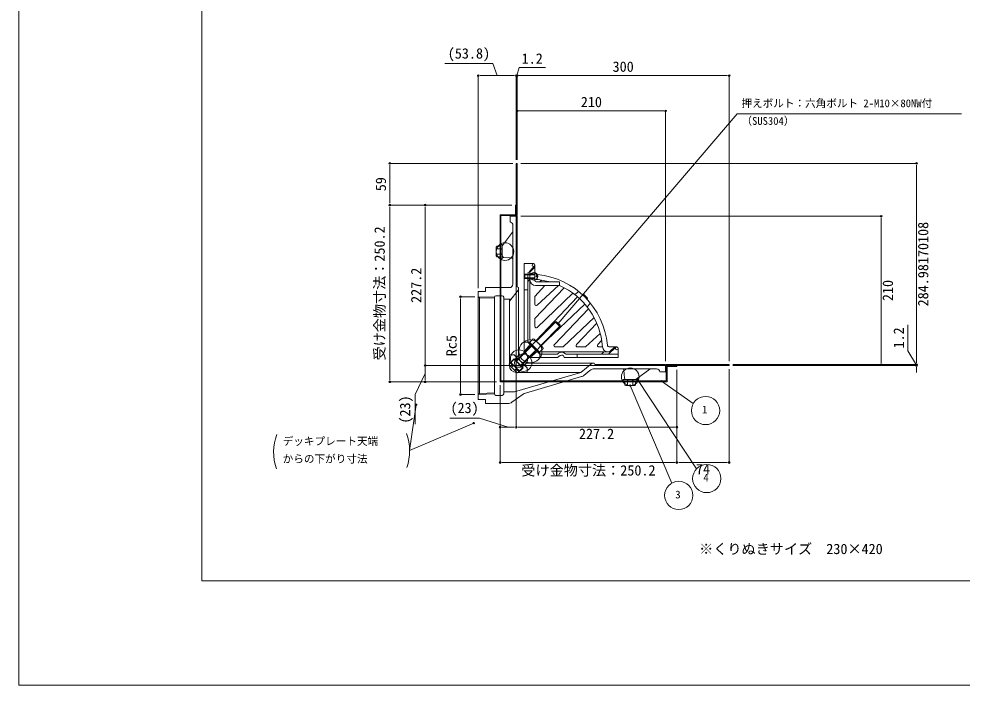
# Model space of a CAD drawing. Units: millimetres, scale not verified. Extents: x -1380 to 1380, y -955 to 955.
# Drawn here: x -1380 to -46, y -955 to -12 of the extents above; entities that cross this region are included whole.
import ezdxf
from ezdxf.enums import TextEntityAlignment as Align

# ---------------------------------------------------------------- set-up
doc = ezdxf.new("R2010")
doc.units = ezdxf.units.MM
doc.header["$LTSCALE"] = 3
doc.linetypes.add('USER1', pattern=[2, 1.25, -0.25, 0.25, -0.25])
doc.linetypes.add('USER2', pattern=[0.375, 0.25, -0.125])
for name, color, linetype, lineweight in [('0-0_0', 7, 'Continuous', 15), ('0-2_L-2', 7, 'Continuous', 18), ('0-3_L-1', 7, 'Continuous', 18), ('0-4_L-5', 2, 'USER1', 18), ('0-5_L-3', 7, 'Continuous', 18), ('0-7_WAKU', 7, 'Continuous', 18), ('0-8_MOJI', 7, 'Continuous', 18), ('0-9_SUNPO', 7, 'Continuous', 18)]:
    doc.layers.add(name, color=color, linetype=linetype, lineweight=lineweight)
doc.styles.add('ＭＳ ゴシック', font='')
doc.styles.get('ＭＳ ゴシック').set_extended_font_data('MS Gothic')

# ---------------------------------------------------------------- blocks, each defined once
blk = doc.blocks.new('_DOT')
at = {"layer": '0-0_0'}
for p, q in [((-0.5, 0), (-1, 0)), ((0.25, 0), (-0.25, 0))]:
    blk.add_line(p, q, dxfattribs=at)
blk.add_circle((0, 0), 0.25, dxfattribs=at)
blk = doc.blocks.new('_DOTSMALL')
at = {"layer": '0-0_0'}
blk.add_line((0.0625, 0), (-0.0625, 0), dxfattribs=at)
blk.add_circle((0, 0), 0.0625, dxfattribs=at)

msp = doc.modelspace()

# ---------------------------------------------------------------- linework, layer by layer
at = {"layer": '0-0_0'}
msp.add_line((-817.849, -556.934), (-818.12, -558.79), dxfattribs=at)
at = {"layer": '0-0_0', "lineweight": 18}
msp.add_lwpolyline([(-1121.48, -807.392), (1121.02, -807.392), (1121.02, 687.608), (-1121.48, 687.608)], close=True, dxfattribs=at)
at = {"layer": '0-0_0'}
msp.add_circle((-817.985, -557.862), 0.938, dxfattribs=at)
at = {"layer": '0-2_L-2'}
for p, q in [((-675.31, -291.192), (-675.31, -391.192)), ((-681.31, -304.091), (-681.31, -387.192)), ((-695.91, -332.659), (-681.71, -313.725)), ((-699.51, -336.192), (-698.31, -336.192)), ((-699.51, -346.192), (-698.31, -346.192)), ((-696.31, -347.321), (-696.31, -333.859)), ((-694.443, -349.316), (-683.177, -350.068)), ((-686.31, -392.192), (-720.31, -392.192)), ((-699.51, -387.192), (-698.31, -387.192)), ((-673.31, -392.192), (-675.31, -391.192)), ((-673.31, -395.192), (-673.31, -489.192)), ((-707.31, -405.696), (-730.31, -404.977)), ((-728.81, -406.525), (-728.81, -541.859)), ((-707.31, -405.692), (-707.31, -542.692)), ((-696.31, -403.692), (-705.31, -403.692)), ((-694.31, -542.692), (-694.31, -405.692)), ((-686.31, -408.692), (-694.31, -408.692)), ((-686.31, -408.692), (-686.31, -502.192)), ((-686.31, -408.692), (-684.279, -408.692)), ((-679.714, -487.21), (-686.329, -487.21)), ((-674.764, -492.16), (-679.714, -487.21)), ((-674.764, -492.16), (-677.592, -494.988)), ((-674.764, -492.16), (-666.278, -500.645)), ((-686.077, -502.06), (-676.178, -511.959)), ((-681.128, -502.767), (-685.37, -498.524)), ((-681.128, -502.767), (-683.249, -504.888)), ((-676.885, -507.009), (-679.006, -509.131)), ((-669.107, -503.474), (-677.592, -494.988)), ((-676.885, -507.009), (-672.642, -511.252)), ((-673.35, -511.959), (-666.986, -505.595)), ((-666.278, -500.645), (-669.107, -503.474)), ((-666.986, -505.595), (-669.107, -503.474)), ((-666.278, -500.645), (-661.329, -505.595)), ((-569.31, -499.192), (-663.31, -499.192)), ((-661.329, -505.595), (-661.329, -512.192)), ((-566.31, -499.192), (-565.31, -501.192)), ((-465.31, -501.192), (-565.31, -501.192)), ((-585.31, -512.192), (-676.31, -512.192)), ((-663.675, -541.369), (-584.399, -518.177)), ((-572.397, -509.431), (-580.901, -516.34)), ((-478.209, -507.192), (-566.091, -507.192)), ((-523.435, -520.325), (-524.186, -509.059)), ((-506.777, -521.792), (-487.844, -507.592)), ((-593.11, -524.192), (-593.11, -525.392)), ((-521.439, -522.192), (-507.977, -522.192)), ((-520.31, -524.192), (-520.31, -525.392)), ((-510.31, -524.192), (-510.31, -525.392)), ((-707.31, -542.688), (-730.31, -543.407)), ((-705.31, -544.692), (-696.31, -544.692)), ((-666.695, -542.841), (-682.698, -554.318)), ((-720.31, -556.192), (-688.526, -556.192))]:
    msp.add_line(p, q, dxfattribs=at)
msp.add_lwpolyline([(-698.31, -524.192), (-698.31, -290.192), (-676.51, -290.192), (-676.51, -275.192), (-677.71, -275.192), (-677.71, -288.992), (-699.51, -288.992), (-699.51, -525.392), (-463.11, -525.392), (-463.11, -503.592), (-449.31, -503.592), (-449.31, -502.392), (-464.31, -502.392), (-464.31, -524.192)], close=True, dxfattribs=at)
for points in [[(-675.31, -291.192), (-685.31, -291.192), (-685.31, -299.192)], [(-720.31, -392.192), (-720.31, -397.692), (-730.31, -397.692), (-730.31, -550.692)], [(-673.31, -392.192), (-673.31, -395.192), (-686.31, -411.192)], [(-707.31, -407.196), (-728.81, -406.525), (-730.31, -404.977)], [(-677.592, -494.988), (-679.714, -492.867), (-686.077, -499.231)], [(-566.31, -499.192), (-569.31, -499.192), (-585.31, -512.192)], [(-465.31, -501.192), (-465.31, -511.192), (-473.31, -511.192)], [(-694.31, -539.692), (-679.31, -539.692), (-585.31, -512.192)], [(-730.31, -543.407), (-728.81, -541.859), (-707.31, -541.188)], [(-720.31, -556.192), (-720.31, -550.692), (-730.31, -550.692)]]:
    msp.add_lwpolyline(points, dxfattribs=at)
for centre, radius, start, end in [((-686.31, -304.091), 5, 0, 78.46304), ((-683.31, -312.525), 2, 323.1301, 0), ((-694.31, -333.859), 2, 143.1301, 180), ((-694.31, -347.321), 2, 180, 266.18593), ((-683.31, -352.063), 2, 0, 86.18593), ((-686.31, -387.192), 5, 270, 0), ((-705.31, -405.692), 2, 90, 180), ((-696.31, -405.692), 2, 0, 90), ((-663.31, -489.192), 10, 180, 270), ((-684.663, -500.645), 2, 135, 225), ((-676.31, -502.192), 10, 180, 270), ((-674.764, -510.545), 2, 225, 315), ((-587.207, -508.579), 10, 286.30701, 309.09386), ((-566.091, -517.192), 10, 90, 129.09386), ((-526.182, -509.192), 2, 3.81407, 90), ((-521.439, -520.192), 2, 183.81407, 270), ((-486.644, -509.192), 2, 90, 126.8699), ((-478.209, -512.192), 5, 11.53696, 90), ((-507.977, -520.192), 2, 270, 306.8699), ((-705.31, -542.692), 2, 180, 270), ((-696.31, -542.692), 2, 270, 0), ((-660.867, -550.967), 10, 106.30701, 125.64857), ((-688.526, -546.192), 10, 270, 305.64857)]:
    msp.add_arc(centre, radius, start, end, dxfattribs=at)
at = {"layer": '0-3_L-1'}
for p, q in [((-665.31, -358.192), (-665.31, -479.192)), ((-665.31, -358.192), (-652.31, -358.192)), ((-650.31, -360.192), (-650.31, -363.192)), ((-657.31, -370.441), (-650.31, -363.192)), ((-657.31, -465.435), (-657.31, -370.441)), ((-657.31, -372.692), (-650.31, -372.692)), ((-650.31, -363.192), (-650.31, -382.192)), ((-660.31, -383.524), (-660.31, -469.221)), ((-657.31, -379.692), (-650.31, -379.692)), ((-648.31, -384.192), (-615.203, -384.192)), ((-640.473, -381.577), (-643.549, -384.192)), ((-631.718, -384.192), (-631.153, -383.569)), ((-615.203, -384.192), (-615.203, -389.192)), ((-665.31, -395.192), (-660.31, -395.192)), ((-650.31, -404.689), (-636.253, -389.192)), ((-608.794, -392.334), (-650.31, -436.083)), ((-649.31, -389.192), (-615.203, -389.192)), ((-617.07, -389.192), (-646.943, -417.168)), ((-596.357, -400.164), (-646.927, -448.593)), ((-588.087, -397.705), (-593.856, -402.06)), ((-650.31, -404.689), (-650.31, -415.709)), ((-648.334, -467.056), (-589.834, -405.372)), ((-641.174, -474.216), (-579.49, -415.716)), ((-574.282, -422.239), (-622.712, -472.809)), ((-571.823, -413.968), (-576.178, -419.737)), ((-650.31, -436.083), (-650.31, -447.149)), ((-566.453, -434.675), (-610.201, -476.192)), ((-562.752, -442.355), (-591.287, -472.825)), ((-578.807, -476.192), (-557.687, -457.034)), ((-555.696, -466.355), (-561.257, -472.897)), ((-656.775, -472.757), (-664.902, -482.298)), ((-621.267, -476.192), (-610.201, -476.192)), ((-578.807, -476.192), (-589.827, -476.192)), ((-554.536, -476.192), (-559.733, -476.192)), ((-535.552, -476.624), (-546.178, -486.192)), ((-534.31, -476.192), (-537.31, -476.192)), ((-532.31, -491.192), (-532.31, -478.192)), ((-646.875, -482.656), (-656.416, -490.783)), ((-653.31, -491.192), (-618.31, -491.192)), ((-643.34, -486.192), (-618.206, -486.192)), ((-639.553, -483.192), (-546.599, -483.192)), ((-618.31, -491.192), (-614.352, -488.349)), ((-618.206, -486.192), (-616.685, -485.1)), ((-607.923, -491.192), (-532.31, -491.192)), ((-606.29, -486.192), (-532.31, -486.192)), ((-590.31, -491.192), (-590.31, -486.192))]:
    msp.add_line(p, q, dxfattribs=at)
at = {"layer": '0-3_L-1', "linetype": 'USER2'}
for p in [(-657.31, -368.728), (-660.31, -383.524)]:
    msp.add_line(p, (-660.31, -372.06), dxfattribs=at)
at = {"layer": '0-3_L-1'}
for points in [[(-676.51, -290.192), (-675.31, -290.192), (-675.31, -216.21), (-676.51, -216.21)], [(-464.31, -502.392), (-375.31, -502.392), (-375.31, -501.192), (-464.31, -501.192)]]:
    msp.add_lwpolyline(points, close=True, dxfattribs=at)
for points in [[(-650.742, -361.433), (-657.31, -368.728), (-657.31, -380.192), (-660.31, -383.524)], [(-582.776, -402.293), (-581.347, -401.572), (-575.69, -407.229), (-576.412, -408.657)], [(-665.31, -469.221), (-660.31, -469.221), (-643.34, -486.192), (-643.34, -491.192)], [(-546.599, -483.192), (-544.559, -483.192), (-537.31, -476.192), (-544.754, -476.192)], [(-542.846, -483.192), (-552.846, -483.192), (-556.178, -486.192)]]:
    msp.add_lwpolyline(points, dxfattribs=at)
for centre in [(-652.31, -360.192), (-534.31, -478.192)]:
    msp.add_circle(centre, 2, dxfattribs=at)
for centre, radius, start, end in [((-657.31, -483.192), 110, 89.98349, 90), ((-647.31, -370.635), 3, 180, 183.01338), ((-649.31, -381.192), 8, 180, 270), ((-648.31, -382.192), 2, 180, 270), ((-657.31, -483.192), 103, 73.97992, 84.96006), ((-657.31, -483.192), 110, 5.07706, 84.46272), ((-657.31, -483.192), 103, 4.13301, 65.87016), ((-648.31, -415.709), 2, 180, 313.12216), ((-648.31, -447.149), 2, 180, 313.76176), ((-653.31, -479.192), 12, 180, 270), ((-621.267, -474.192), 2, 136.23824, 270), ((-589.827, -474.192), 2, 136.87784, 270), ((-559.733, -474.192), 2, 139.63437, 270), ((-546.599, -475.192), 8, 184.13301, 270), ((-544.754, -473.192), 3, 185.07706, 270), ((-612.31, -491.192), 7.5, 44.90087, 125.68533), ((-612.31, -491.192), 3.5, 12.83959, 125.68533), ((-607.923, -490.192), 1, 192.83959, 270), ((-606.29, -485.192), 1, 224.90087, 270)]:
    msp.add_arc(centre, radius, start, end, dxfattribs=at)
at = {"layer": '0-4_L-5'}
for p in [(-676.51, -290.192), (-464.31, -502.392)]:
    msp.add_line(p, (-676.51, -502.392), dxfattribs=at)
at = {"layer": '0-5_L-3'}
for p, q in [((-704.433, -337.439), (-705.01, -334.692)), ((-705.01, -347.692), (-704.433, -344.945)), ((-704.433, -337.439), (-699.51, -337.439)), ((-704.433, -344.945), (-699.51, -344.945)), ((-699.51, -337.192), (-696.31, -337.192)), ((-696.31, -345.192), (-699.51, -345.192)), ((-664.31, -373.017), (-664.31, -379.367)), ((-650.31, -370.792), (-650.31, -381.592)), ((-665.31, -374.017), (-650.31, -374.017)), ((-665.31, -378.367), (-650.31, -378.367)), ((-620.556, -440.497), (-648.007, -467.949)), ((-614.616, -446.437), (-642.067, -473.888)), ((-621.687, -440.497), (-614.616, -447.569)), ((-649.044, -467.985), (-651.047, -464.908)), ((-655.361, -474.171), (-677.195, -496.005)), ((-654.795, -474.737), (-676.629, -496.571)), ((-655.537, -473.994), (-654.406, -472.863)), ((-649.044, -467.985), (-654.164, -473.105)), ((-648.113, -481.419), (-646.981, -480.288)), ((-647.224, -480.045), (-642.104, -474.925)), ((-639.027, -476.929), (-642.104, -474.925)), ((-648.855, -480.677), (-670.689, -502.511)), ((-670.124, -503.076), (-648.29, -481.242)), ((-519.063, -530.315), (-521.81, -530.892)), ((-519.31, -525.392), (-519.31, -522.192)), ((-519.063, -530.315), (-519.063, -525.392)), ((-511.558, -530.315), (-511.558, -525.392)), ((-508.81, -530.892), (-511.558, -530.315)), ((-511.31, -522.192), (-511.31, -525.392))]:
    msp.add_line(p, q, dxfattribs=at)
at = {"layer": '0-5_L-3', "color": 6}
for p, q in [((-696.31, -337.892), (-699.51, -337.892)), ((-696.31, -344.492), (-699.51, -344.492)), ((-518.61, -522.192), (-518.61, -525.392)), ((-512.01, -522.192), (-512.01, -525.392))]:
    msp.add_line(p, q, dxfattribs=at)
at = {"layer": '0-5_L-3'}
for points in [[(-698.31, -351.192), (-698.31, -331.192), (-696.31, -331.192), (-696.31, -351.192)], [(-699.51, -348.692), (-704.433, -348.692), (-705.01, -347.692), (-705.01, -334.692), (-704.433, -333.692), (-699.51, -333.692)], [(-639.027, -476.929), (-651.047, -464.908), (-652.514, -464.515), (-657.634, -469.635), (-643.754, -483.516), (-638.634, -478.396)], [(-642.916, -484.354), (-644.047, -485.485), (-659.603, -469.929), (-658.472, -468.797)], [(-667.649, -505.551), (-679.67, -493.53), (-684.322, -498.183), (-672.302, -510.204)], [(-505.31, -524.192), (-525.31, -524.192), (-525.31, -522.192), (-505.31, -522.192)], [(-507.81, -525.392), (-507.81, -530.315), (-508.81, -530.892), (-521.81, -530.892), (-522.81, -530.315), (-522.81, -525.392)]]:
    msp.add_lwpolyline(points, close=True, dxfattribs=at)
for points in [[(-650.31, -373.017), (-664.31, -373.017), (-665.31, -374.017), (-665.31, -378.367), (-664.31, -379.367), (-650.31, -379.367)], [(-646.157, -376.912), (-648.41, -376.912), (-648.41, -375.472), (-646.157, -375.472), (-650.31, -370.792)], [(-641.501, -474.454), (-614.616, -447.569), (-614.616, -445.447), (-619.566, -440.497), (-621.687, -440.497), (-648.572, -467.383)]]:
    msp.add_lwpolyline(points, dxfattribs=at)
for centre, radius in [((-692.525, -341.192), 12.485), ((-651.682, -376.192), 5.571), ((-656.521, -482.402), 16.241), ((-672.637, -492.508), 12.276), ((-666.627, -498.519), 12.276), ((-515.31, -518.407), 12.485)]:
    msp.add_circle(centre, radius, dxfattribs=at)
at = {"layer": '0-7_WAKU'}
msp.add_lwpolyline([(-1380.23, -954.892), (1379.77, -954.892), (1379.77, 955.108), (-1380.23, 955.108)], close=True, dxfattribs=at)
at = {"layer": '0-9_SUNPO'}
for p, q in [((-730.31, -392.692), (-730.31, -92.067)), ((-725.31, -92.067), (-681.51, -92.067)), ((-681.51, -92.067), (-686.51, -92.067)), ((-676.51, -128.611), (-676.51, -92.067)), ((-676.51, -92.067), (-675.31, -92.067)), ((-676.51, -92.067), (-675.31, -92.067)), ((-676.51, -211.21), (-676.51, -92.067)), ((-675.31, -211.21), (-675.31, -92.067)), ((-675.31, -211.21), (-675.31, -92.067)), ((-380.31, -92.067), (-670.31, -92.067)), ((-670.31, -92.067), (-665.31, -92.067)), ((-375.31, -496.192), (-375.31, -92.067)), ((-675.31, -211.21), (-675.31, -142.067)), ((-470.31, -142.067), (-670.31, -142.067)), ((-617.091, -442.972), (-363.972, -146.275)), ((-465.31, -496.192), (-465.31, -142.067)), ((-363.972, -146.275), (-46.649, -146.275)), ((-681.51, -216.21), (-855.485, -216.21)), ((-855.485, -270.192), (-855.485, -221.21)), ((-670.31, -216.21), (-110.317, -216.21)), ((-110.317, -221.21), (-110.317, -496.192)), ((-682.71, -275.192), (-855.485, -275.192)), ((-682.71, -275.192), (-855.485, -275.192)), ((-855.485, -520.392), (-855.485, -280.192)), ((-682.71, -275.192), (-805.485, -275.192)), ((-805.485, -497.392), (-805.485, -280.192)), ((-676.51, -273.992), (-676.51, -589.78)), ((-676.51, -273.992), (-676.51, -589.78)), ((-670.31, -291.192), (-160.317, -291.192)), ((-160.317, -296.192), (-160.317, -496.192)), ((-735.31, -404.977), (-755.485, -404.977)), ((-755.485, -409.977), (-755.485, -538.407)), ((-110.317, -496.192), (-110.317, -491.192)), ((-448.11, -502.392), (-805.485, -502.392)), ((-448.11, -502.392), (-805.485, -502.392)), ((-370.31, -501.192), (-160.317, -501.192)), ((-370.31, -501.192), (-110.317, -501.192)), ((-370.31, -501.192), (-110.317, -501.192)), ((-370.31, -502.392), (-110.317, -502.392)), ((-110.317, -501.192), (-110.317, -502.392)), ((-110.317, -501.192), (-110.317, -502.392)), ((-805.485, -507.392), (-805.485, -520.392)), ((-449.31, -508.592), (-449.31, -639.78)), ((-449.31, -508.592), (-449.31, -639.78)), ((-449.31, -508.592), (-449.31, -589.78)), ((-375.31, -507.392), (-375.31, -639.78)), ((-110.317, -507.392), (-110.317, -512.392)), ((-704.51, -525.392), (-855.485, -525.392)), ((-704.51, -525.392), (-805.485, -525.392)), ((-699.51, -530.392), (-699.51, -639.78)), ((-699.51, -530.392), (-699.51, -589.78)), ((-515.31, -530.892), (-456.313, -668.84)), ((-505.31, -522.392), (-421.755, -648.849)), ((-471.216, -524.592), (-426.123, -556.09)), ((-735.31, -543.407), (-755.485, -543.407)), ((-817.985, -557.862), (-827.452, -622.708)), ((-736.781, -583.964), (-827.452, -622.708)), ((-681.51, -589.78), (-694.51, -589.78)), ((-671.51, -589.78), (-454.31, -589.78)), ((-454.31, -639.78), (-694.51, -639.78)), ((-380.31, -639.78), (-444.31, -639.78))]:
    msp.add_line(p, q, dxfattribs=at)
for points in [[(-703.41, -92.067), (-709.527, -74.987), (-777.416, -74.987)], [(-675.91, -92.067), (-672.46, -80.567), (-635.435, -80.567)], [(-110.317, -501.792), (-122.817, -481.864), (-122.817, -444.839)], [(-805.485, -513.892), (-819.548, -543.654), (-819.548, -585.553)], [(-688.01, -589.78), (-728.644, -576.806), (-770.542, -576.806)]]:
    msp.add_lwpolyline(points, dxfattribs=at)
for centre in [(-408.834, -566.144), (-407.052, -662.408), (-446.662, -686.357)]:
    msp.add_circle(centre, 20, dxfattribs=at)
for centre, start, end in [((-947.331, -625.094), 159.84283, 198.83066), ((-899.975, -623.547), 341.16934, 20.15717)]:
    msp.add_arc(centre, 72.528, start, end, dxfattribs=at)

# ---------------------------------------------------------------- block references
for name, p, xscale, yscale, rotation in [('_DOT', (-730.31, -92.067), 5, 5, 180), ('_DOT', (-675.31, -92.067), 5, 5, 180), ('_DOT', (-675.31, -92.067), 5, 5, 180), ('_DOT', (-675.31, -142.067), 5, 5, 180), ('_DOT', (-855.485, -216.21), 5, 5, 90), ('_DOT', (-110.317, -216.21), 5, 5, 90), ('_DOT', (-855.485, -275.192), 5, 5, 270), ('_DOT', (-855.485, -275.192), 5, 5, 90), ('_DOT', (-805.485, -275.192), 5, 5, 90), ('_DOT', (-160.317, -291.192), 5, 5, 90), ('_DOT', (-755.485, -404.977), 5, 5, 90), ('_DOTSMALL', (-617.091, -442.972), 15, 15, 229.53179), ('_DOT', (-805.485, -502.392), 5, 5, 270), ('_DOT', (-805.485, -502.392), 5, 5, 90), ('_DOT', (-160.317, -501.192), 5, 5, 270), ('_DOT', (-110.317, -501.192), 5, 5, 270), ('_DOT', (-110.317, -501.192), 5, 5, 270), ('_DOT', (-110.317, -502.392), 5, 5, 90), ('_DOT', (-855.485, -525.392), 5, 5, 270), ('_DOT', (-805.485, -525.392), 5, 5, 270), ('_DOTSMALL', (-515.31, -530.892), 15, 15, 113.15528), ('_DOTSMALL', (-505.31, -522.392), 15, 15, 123.4545), ('_DOTSMALL', (-471.216, -524.592), 15, 15, 145.06475), ('_DOT', (-755.485, -543.407), 5, 5, 270), ('_DOTSMALL', (-736.781, -583.964), 15, 15, 23.13718), ('_DOT', (-699.51, -589.78), 5, 5, 180), ('_DOT', (-676.51, -589.78), 5, 5, 180), ('_DOT', (-699.51, -639.78), 5, 5, 180), ('_DOT', (-449.31, -639.78), 5, 5, 180)]:
    msp.add_blockref(name, p, dxfattribs=dict(at, xscale=xscale, yscale=yscale, rotation=rotation))
at = {"layer": '0-9_SUNPO', "xscale": 5, "yscale": 5}
for p in [(-676.51, -92.067), (-676.51, -92.067), (-375.31, -92.067), (-465.31, -142.067), (-676.51, -589.78), (-449.31, -589.78), (-449.31, -639.78), (-375.31, -639.78)]:
    msp.add_blockref('_DOT', p, dxfattribs=at)

# ---------------------------------------------------------------- texts
at = {"layer": '0-8_MOJI', "style": 'ＭＳ ゴシック'}
for s, height, p in [('押えボルト：六角ボルト 2-M10×80NW付 ', 11, (-358.04, -140.029)), ('（SUS304）', 11, (-358.04, -165.029)), ('デッキプレート天端 ', 11, (-1007.006, -618.343)), ('からの下がり寸法 ', 11, (-1007.006, -643.343)), ('※くりぬきサイズ\u3000230×420', 14.66, (-417.926, -773.782))]:
    msp.add_text(s, height=height, dxfattribs=at).set_placement(p, align=Align.BOTTOM_LEFT)
at = {"layer": '0-9_SUNPO', "style": 'ＭＳ ゴシック'}
for s, height, p in [('(53.8)', 14.66, (-773.471, -72.312)), ('1.2', 14.66, (-668.948, -79.567)), ('300', 14.66, (-540.31, -91.067)), ('210', 14.66, (-585.31, -141.067)), ('(23)', 14.66, (-769.593, -574.13)), ('1', 11, (-413.707, -573.644)), ('227.2', 14.66, (-587.91, -610.78)), ('受け金物寸法：250.2', 14.66, (-669.41, -662.557)), ('74', 14.66, (-422.31, -660.78)), ('4', 11, (-411.925, -669.908)), ('3', 11, (-451.535, -693.857))]:
    msp.add_text(s, height=height, dxfattribs=at).set_placement(p, align=Align.BOTTOM_LEFT)
for s, p in [('59', (-856.485, -255.701)), ('受け金物寸法：250.2', (-858.261, -495.292)), ('284.98170108', (-89.317, -418.701)), ('227.2', (-806.485, -413.792)), ('210', (-139.317, -411.192)), ('1.2', (-123.817, -478.351)), ('Rc5', (-756.485, -489.192)), ('(23)', (-822.223, -584.604))]:
    msp.add_text(s, height=14.66, rotation=90, dxfattribs=at).set_placement(p, align=Align.BOTTOM_LEFT)

doc.saveas('drawing.dxf')
